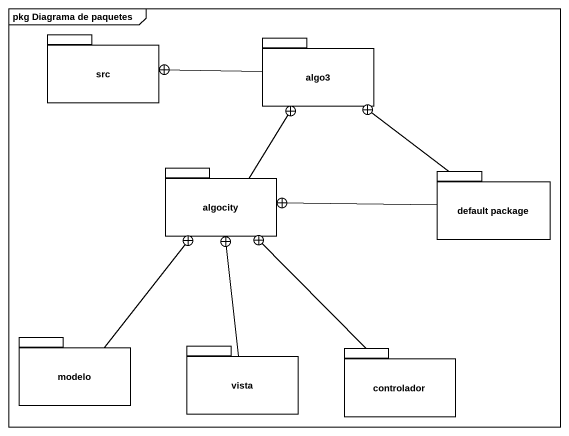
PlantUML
@startuml
mainframe pkg Diagrama de paquetes
package src {
}
package algo3 {
}
package algocity {
}
package "default package" as default_package {
}
package modelo {
}
package vista {
}
package controlador {
}
algo3 -left-+ src
algocity -up-+ algo3
default_package -up-+ algo3
default_package -left-+ algocity
modelo -up-+ algocity
vista -up-+ algocity
controlador -up-+ algocity
@enduml
